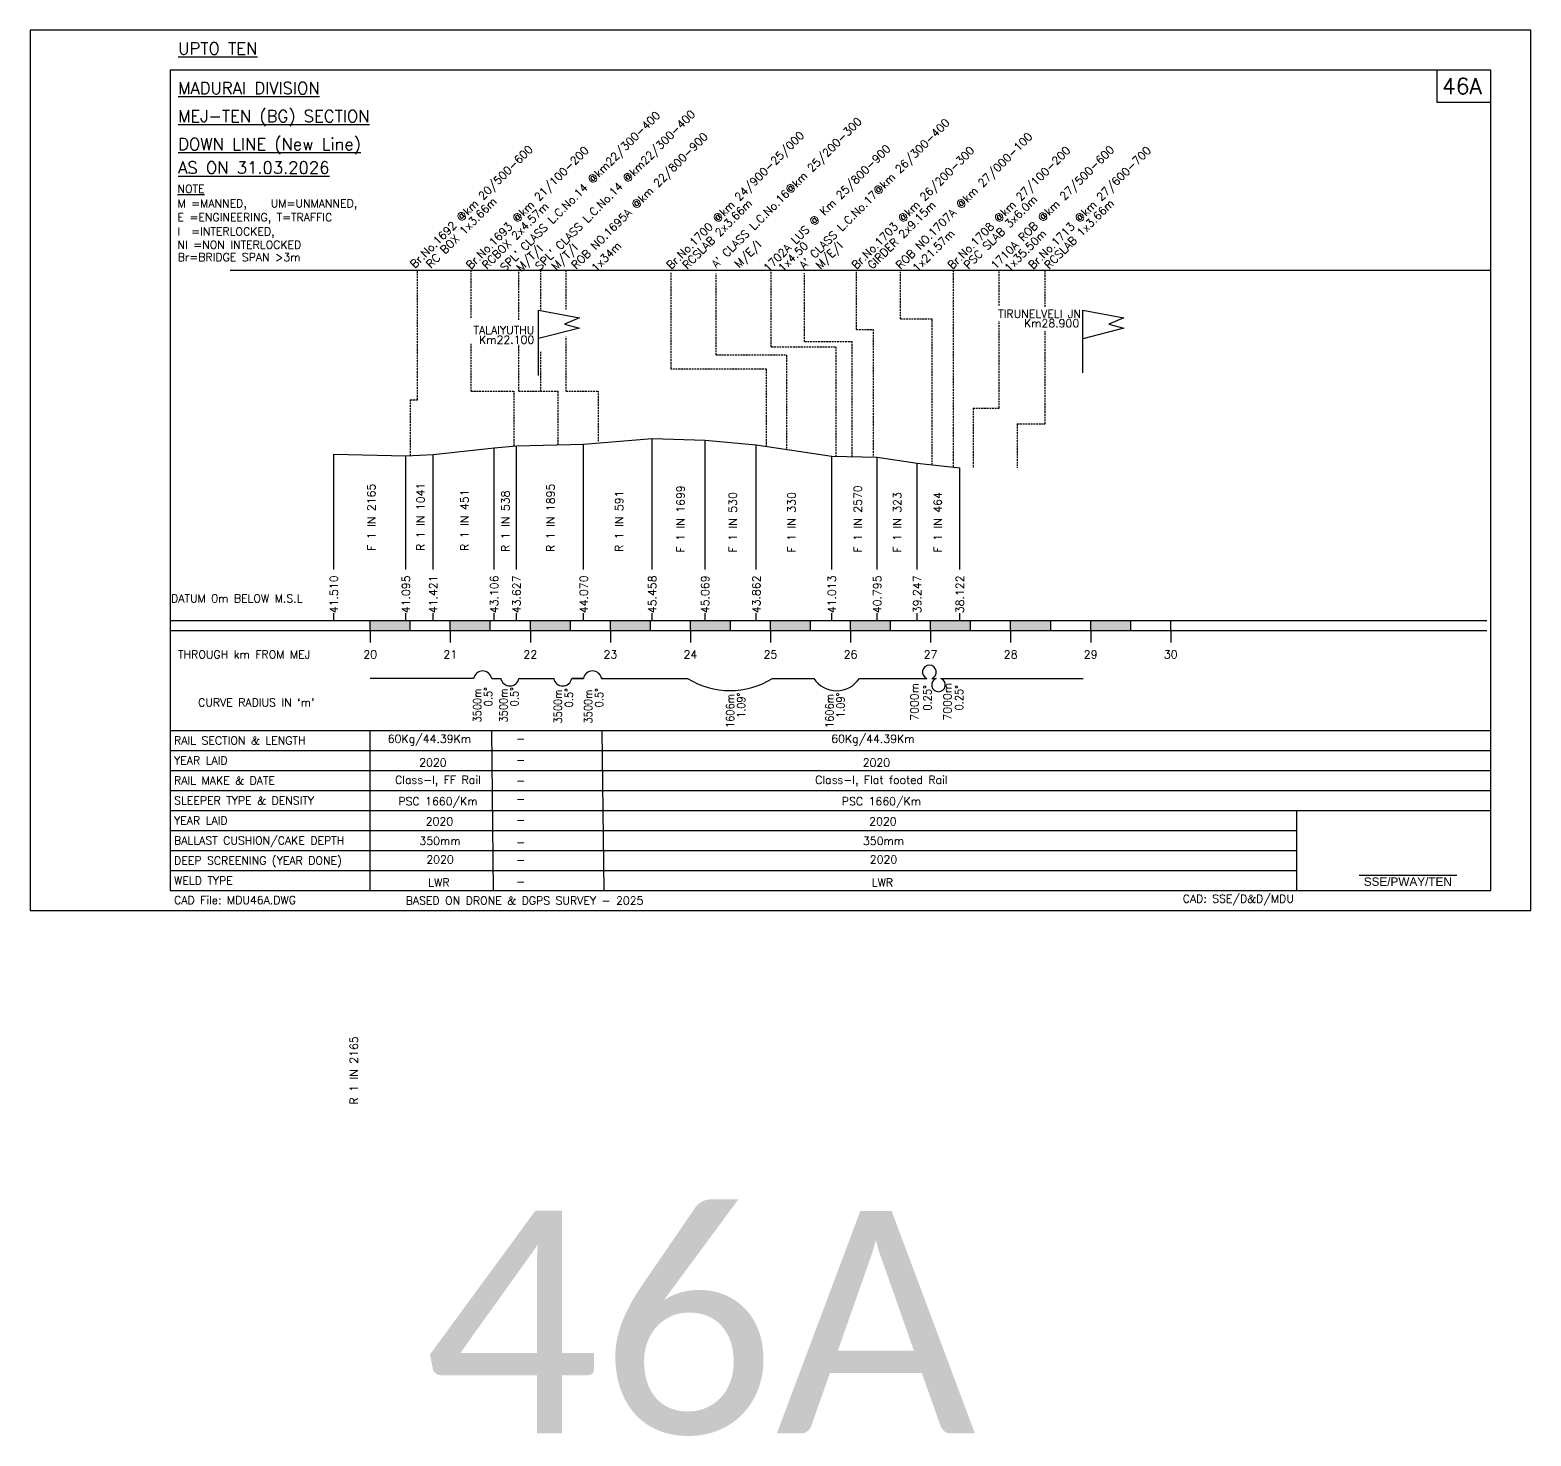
# Model space of a CAD drawing. Header units: feet. Extents: x 518 to 4809, y -2385 to -1535.
# Drawn here: x 2676.4 to 3051.4, y -2378.2 to -2027 of the extents above; entities that cross this region are included whole.
import ezdxf
from ezdxf.enums import TextEntityAlignment as Align

# ---------------------------------------------------------------- set-up
doc = ezdxf.new("R2010")
doc.units = ezdxf.units.FT
doc.header["$LTSCALE"] = 12
doc.header["$MEASUREMENT"] = 0
doc.linetypes.add('HIDDEN', pattern=[0.375, 0.25, -0.125])
doc.layers.get('0').update_dxf_attribs({"linetype": 'CONTINUOUS'})
doc.layers.add('1. Text', color=7, linetype='CONTINUOUS')
doc.layers.add('3 - Layout text', color=7, linetype='CONTINUOUS')
doc.styles.add('Legend', font='calibri.ttf')
doc.styles.add('RS', font='romans')
doc.styles.get("Standard").update_dxf_attribs({"font": 'ROMANS'})
doc.styles.add('yard', font='arial.ttf')

# ---------------------------------------------------------------- blocks, each defined once
blk = doc.blocks.new('BORDER')
for p, q in [((1, 1), (0, 1)), ((0, 1), (0, 0)), ((1, 0), (1, 1)), ((0, 0), (1, 0))]:
    blk.add_line(p, q)

msp = doc.modelspace()

# ---------------------------------------------------------------- linework, layer by layer
at = {"linetype": 'Continuous'}
for p, q in [((3027.87923, -2036.97893), (3027.87923, -2044.97893)), ((3027.87923, -2044.97893), (3041.37923, -2044.97893)), ((2726.37923, -2086.97893), (3041.37923, -2086.97893)), ((2711.37923, -2174.47893), (3040.37923, -2174.47893)), ((2761.37923, -2176.97893), (2761.37923, -2174.47893)), ((2771.37923, -2176.97893), (2771.37923, -2174.47893)), ((2781.37923, -2176.97893), (2781.37923, -2174.47893)), ((2791.37923, -2176.97893), (2791.37923, -2174.47893)), ((2801.37923, -2176.97893), (2801.37923, -2174.47893)), ((2811.37923, -2176.97893), (2811.37923, -2174.47893)), ((2821.37923, -2176.97893), (2821.37923, -2174.47893)), ((2831.37923, -2176.97893), (2831.37923, -2174.47893)), ((2841.37923, -2176.97893), (2841.37923, -2174.47893)), ((2851.37923, -2176.97893), (2851.37923, -2174.47893)), ((2861.37923, -2176.97893), (2861.37923, -2174.47893)), ((2871.37923, -2176.97893), (2871.37923, -2174.47893)), ((2881.37923, -2176.97893), (2881.37923, -2174.47893)), ((2891.37923, -2176.97893), (2891.37923, -2174.47893)), ((2901.37923, -2176.97893), (2901.37923, -2174.47893)), ((2911.37923, -2176.97893), (2911.37923, -2174.47893)), ((2921.37923, -2176.97893), (2921.37923, -2174.47893)), ((2931.37923, -2176.97893), (2931.37923, -2174.47893)), ((2941.37923, -2176.97893), (2941.37923, -2174.47893)), ((2951.37923, -2176.97893), (2951.37923, -2174.47893)), ((2961.37923, -2176.97893), (2961.37923, -2174.47893)), ((2711.37923, -2176.97893), (3040.37923, -2176.97893)), ((2761.37923, -2176.97893), (2761.37923, -2179.97893)), ((2781.37923, -2176.97893), (2781.37923, -2179.97893)), ((2801.37923, -2176.97893), (2801.37923, -2179.97893)), ((2821.37923, -2176.97893), (2821.37923, -2179.97893)), ((2841.37923, -2176.97893), (2841.37923, -2179.97893)), ((2861.37923, -2176.97893), (2861.37923, -2179.97893)), ((2881.37923, -2176.97893), (2881.37923, -2179.97893)), ((2901.37923, -2176.97893), (2901.37923, -2179.97893)), ((2921.37923, -2176.97893), (2921.37923, -2179.97893)), ((2941.37923, -2176.97893), (2941.37923, -2179.97893)), ((2961.37923, -2176.97893), (2961.37923, -2179.97893)), ((2711.37923, -2201.97893), (3041.37923, -2201.97893)), ((2761.37923, -2241.97893), (2761.37923, -2201.97893)), ((2711.37923, -2206.97893), (3041.37923, -2206.97893)), ((2711.37923, -2211.97893), (3041.37923, -2211.97893)), ((2711.37923, -2216.97893), (3041.37923, -2216.97893)), ((2711.37923, -2221.97893), (3041.37923, -2221.97893)), ((2711.37923, -2226.97893), (2992.83875, -2226.97893)), ((2711.37923, -2231.97893), (2992.83875, -2231.97893)), ((2711.37923, -2236.97893), (2992.83875, -2236.97893))]:
    msp.add_line(p, q, dxfattribs=at)
at = {"linetype": 'HIDDEN', "ltscale": 0.15}
for p, q in [((2773.21915, -2119.34202), (2773.21915, -2086.97893)), ((2786.60383, -2098.88547), (2786.60383, -2087.09112)), ((2798.48889, -2099.39782), (2798.48889, -2087.12249)), ((2803.98032, -2096.82806), (2803.98032, -2086.9878)), ((2810.30488, -2096.82806), (2810.30488, -2086.9878)), ((2836.5837, -2111.6884), (2836.57368, -2087.42051)), ((2847.82093, -2108.14529), (2847.82093, -2087.82158)), ((2861.57533, -2106.11883), (2861.57533, -2086.97893)), ((2869.91522, -2104.80086), (2869.91522, -2087.69089)), ((2882.84886, -2101.78178), (2882.84886, -2087.41752)), ((2893.90046, -2099.15862), (2893.90046, -2087.41752)), ((2907.00423, -2086.97893), (2907.00423, -2136.18172)), ((2918.50367, -2095.83105), (2918.50367, -2086.97893)), ((2929.98123, -2096.14042), (2929.98123, -2086.97893)), ((2893.90046, -2099.15862), (2901.81247, -2099.15862)), ((2901.81247, -2135.63315), (2901.81247, -2099.15862)), ((2918.50367, -2121.41226), (2918.50367, -2099.75641)), ((2810.30488, -2117.23191), (2810.30488, -2103.60208)), ((2882.84886, -2101.78178), (2887.00423, -2101.78178)), ((2887.00423, -2101.78178), (2887.00423, -2133.66449)), ((2929.98123, -2125.39309), (2929.98123, -2102.18246)), ((2786.60383, -2117.23191), (2786.60383, -2105.3732)), ((2798.48889, -2117.23191), (2798.48889, -2105.60341)), ((2803.98032, -2117.23191), (2803.98032, -2107.39166)), ((2861.57533, -2106.11883), (2877.67164, -2106.11883)), ((2869.91522, -2104.80086), (2881.73356, -2104.80086)), ((2877.67164, -2106.11883), (2877.67164, -2133.48504)), ((2881.73356, -2104.80086), (2881.73356, -2133.56314)), ((2847.82093, -2108.14529), (2865.37923, -2108.14529)), ((2865.37923, -2108.14529), (2865.37923, -2131.75866)), ((2860.37533, -2111.69234), (2836.5837, -2111.6884)), ((2860.39741, -2131.00588), (2860.3619, -2111.69233)), ((2786.60383, -2117.23191), (2797.37923, -2117.23191)), ((2797.37923, -2130.92396), (2797.37923, -2117.23191)), ((2798.48889, -2117.23191), (2808.25423, -2117.23191)), ((2808.25423, -2117.23191), (2808.25423, -2130.63374)), ((2810.30488, -2117.23191), (2818.37923, -2117.23191)), ((2818.37923, -2129.71593), (2818.37923, -2117.23191)), ((2771.37923, -2119.34202), (2773.21915, -2119.34202)), ((2771.37923, -2119.34202), (2771.37923, -2133.31833)), ((2912.00423, -2121.41226), (2918.50367, -2121.41226)), ((2912.00423, -2121.41226), (2912.00423, -2136.35693)), ((2923.03694, -2125.39309), (2929.98123, -2125.39309)), ((2923.03694, -2125.39309), (2923.03694, -2136.35693))]:
    msp.add_line(p, q, dxfattribs=at)
for p, q in [((2814.69061, -2130.40893), (2831.82941, -2129.02093)), ((2831.82941, -2161.75608), (2831.82941, -2129.02093)), ((2831.82941, -2129.02093), (2845.02341, -2129.40993)), ((2845.02341, -2161.75608), (2845.02341, -2129.40993)), ((2845.02341, -2129.40993), (2857.82341, -2130.61693)), ((2752.25621, -2161.75608), (2752.25621, -2132.96893)), ((2752.25621, -2132.96893), (2770.28661, -2133.38393)), ((2770.28661, -2133.38393), (2777.08661, -2133.05793)), ((2770.28661, -2161.75608), (2770.28661, -2133.38393)), ((2777.08661, -2133.05793), (2792.31923, -2131.37293)), ((2777.08661, -2161.75608), (2777.08661, -2133.05793)), ((2792.31923, -2131.37293), (2797.91981, -2130.85193)), ((2792.31923, -2161.75608), (2792.31923, -2131.37293)), ((2797.91981, -2130.85193), (2814.69061, -2130.40893)), ((2797.91981, -2161.75608), (2797.91981, -2130.85193)), ((2814.69061, -2161.75608), (2814.69061, -2130.40893)), ((2857.82341, -2161.75608), (2857.82341, -2130.61693)), ((2857.82341, -2130.61693), (2876.67761, -2133.46593)), ((2876.67761, -2161.75608), (2876.67761, -2133.46593)), ((2876.67761, -2133.46593), (2888.01521, -2133.68393)), ((2888.01521, -2161.75608), (2888.01521, -2133.68393)), ((2888.01521, -2133.68393), (2898.01521, -2135.23193)), ((2898.01521, -2161.75608), (2898.01521, -2135.23193)), ((2898.01521, -2135.23193), (2908.66241, -2136.35693)), ((2908.66241, -2161.75608), (2908.66241, -2136.35693)), ((2752.25621, -2174.47893), (2752.25621, -2172.64383)), ((2770.28661, -2174.47893), (2770.28661, -2172.64383)), ((2777.08661, -2174.47893), (2777.08661, -2172.64383)), ((2792.31923, -2174.47893), (2792.31923, -2172.64383)), ((2797.91981, -2174.47893), (2797.91981, -2172.64383)), ((2814.69061, -2174.47893), (2814.69061, -2172.64383)), ((2831.82941, -2174.47893), (2831.82941, -2172.64383)), ((2845.02341, -2174.47893), (2845.02341, -2172.64383)), ((2857.82341, -2174.47893), (2857.82341, -2172.64383)), ((2876.67761, -2174.47893), (2876.67761, -2172.64383)), ((2888.01521, -2174.47893), (2888.01521, -2172.64383)), ((2898.01521, -2174.47893), (2898.01521, -2172.64383)), ((2908.66241, -2174.47893), (2908.66241, -2172.64383)), ((2787.21875, -2188.97893), (2761.3266, -2188.97893)), ((2791.72435, -2188.97893), (2794.02036, -2188.97893)), ((2798.52348, -2188.97893), (2807.21875, -2188.97893)), ((2811.72435, -2188.97893), (2814.6447, -2188.97893)), ((2811.72435, -2188.97893), (2814.02036, -2188.97893)), ((2814.6447, -2188.97893), (2811.72435, -2188.97893)), ((2819.53923, -2188.97893), (2819.14783, -2188.97893)), ((2819.14783, -2188.97893), (2840.63923, -2188.97893)), ((2861.85923, -2188.97893), (2872.21923, -2188.97893)), ((2883.57923, -2188.97893), (2900.47923, -2188.97893)), ((2901.67923, -2188.97893), (2902.75923, -2188.97893)), ((2903.91923, -2188.97893), (2939.4703, -2188.97893)), ((2791.63642, -2201.97893), (2792.08251, -2241.97893)), ((2819.27803, -2201.97893), (2819.72412, -2241.97893)), ((2992.83875, -2241.97893), (2992.83875, -2221.97893)), ((3008.47754, -2238.09834), (3032.85505, -2238.09834))]:
    msp.add_line(p, q)
for points in [[(2803.37923, -2113.32347), (2803.37923, -2096.97199), (2813.62923, -2098.87199), (2809.87923, -2100.47199), (2813.62923, -2101.47199), (2803.37923, -2104.07199)], [(2939.37923, -2112.66493), (2939.37923, -2097.00362), (2949.62923, -2098.90362), (2945.87923, -2100.50362), (2949.62923, -2101.50362), (2939.37923, -2104.10362)]]:
    msp.add_lwpolyline(points)
for centre, radius, start, end in [((2901.07923, -2187.37226), 1.71504, 290.4778436, 249.5221564), ((2789.47155, -2189.40233), 2.29224, 10.6442866, 169.3557134), ((2796.27192, -2188.54899), 2.29224, 190.8105445, 349.3557134), ((2809.47031, -2188.54899), 2.29224, 190.8105445, 349.1894555), ((2816.8975, -2189.40233), 2.29224, 10.6442866, 169.3557134), ((2851.24923, -2171.88358), 20.12022, 238.1747477, 301.8252523), ((2877.89923, -2185.26853), 6.7845, 213.1541532, 326.8458468), ((2903.33923, -2190.58953), 1.71185, 109.8046708, 70.1953292)]:
    msp.add_arc(centre, radius, start, end)
at = {"linetype": 'Continuous'}
for points in [[(2761.37923, -2176.97893), (2771.37923, -2176.97893), (2761.37923, -2174.47893), (2771.37923, -2174.47893)], [(2781.37923, -2176.97893), (2791.37923, -2176.97893), (2781.37923, -2174.47893), (2791.37923, -2174.47893)], [(2801.37923, -2176.97893), (2811.37923, -2176.97893), (2801.37923, -2174.47893), (2811.37923, -2174.47893)], [(2821.37923, -2176.97893), (2831.37923, -2176.97893), (2821.37923, -2174.47893), (2831.37923, -2174.47893)], [(2841.37923, -2176.97893), (2851.37923, -2176.97893), (2841.37923, -2174.47893), (2851.37923, -2174.47893)], [(2861.37923, -2176.97893), (2871.37923, -2176.97893), (2861.37923, -2174.47893), (2871.37923, -2174.47893)], [(2881.37923, -2176.97893), (2891.37923, -2176.97893), (2881.37923, -2174.47893), (2891.37923, -2174.47893)], [(2901.37923, -2176.97893), (2911.37923, -2176.97893), (2901.37923, -2174.47893), (2911.37923, -2174.47893)], [(2921.37923, -2176.97893), (2931.37923, -2176.97893), (2921.37923, -2174.47893), (2931.37923, -2174.47893)], [(2941.37923, -2176.97893), (2951.37923, -2176.97893), (2941.37923, -2174.47893), (2951.37923, -2174.47893)]]:
    msp.add_solid(points, dxfattribs=at)

# ---------------------------------------------------------------- block references
for p, xscale, yscale, zscale in [((2676.37923, -2246.97893), 375, 220, 375), ((2711.37923, -2241.97893), 330, 205, 330)]:
    msp.add_blockref('BORDER', p, dxfattribs=dict(at, xscale=xscale, yscale=yscale, zscale=zscale))

# ---------------------------------------------------------------- texts
at = {"style": 'RS'}
for s, height, p in [('%%UUPTO TEN', 3, (2713.37923, -2033.07658)), ('%%uMADURAI DIVISION', 3, (2713.37923, -2042.97893)), ('%%UMEJ-TEN (BG) SECTION', 3, (2713.37923, -2049.97893)), ('%%UDOWN LINE (New Line)', 3, (2713.37923, -2056.97893)), ('%%UAS ON 31.03.2026', 3, (2713.37923, -2062.86077)), ('%%uNOTE', 2, (2713.22349, -2067.65734)), ('M =MANNED,   UM=UNMANNED,', 2, (2713.22349, -2071.28427)), ('E =ENGINEERING, T=TRAFFIC', 2, (2713.22349, -2074.75687)), ('I  =INTERLOCKED,', 2, (2713.22349, -2078.31691)), ('NI =NON INTERLOCKED', 2, (2713.22349, -2081.62544)), ('Br=BRIDGE SPAN >3m', 2, (2713.27118, -2084.7333)), ('DATUM 0m BELOW M.S.L', 2, (2711.62537, -2169.97893)), ('THROUGH km FROM MEJ', 2, (2713.37923, -2183.97893)), ('CAD File: MDU46A.DWG', 2, (2712.37923, -2245.34605))]:
    msp.add_text(s, height=height, dxfattribs=at).set_placement(p)
for s, height, style, p in [('46A', 4, 'RS', (3034.12923, -2040.97893)), ('-', 2, 'RS', (2798.97022, -2203.98132)), ('-', 2, 'RS', (2798.97022, -2209.35219)), ('-', 2, 'RS', (2798.97022, -2214.47893)), ('-', 2, 'RS', (2798.97022, -2219.1174)), ('-', 2, 'RS', (2798.97022, -2224.28694)), ('-', 2, 'RS', (2798.97022, -2229.90194)), ('-', 2, 'RS', (2798.97022, -2234.34103)), ('-', 2, 'RS', (2798.97022, -2239.71189)), ('46A', 55.574249, 'Legend', (2843.78324, -2348.67229))]:
    msp.add_text(s, height=height, dxfattribs=dict(style=style)).set_placement(p, align=Align.MIDDLE)
for s, rotation, p in [("SPL' CLASS L.C.No.14 @km22/300-400 ", 45, (2795.01612, -2087.4393)), ("SPL' CLASS L.C.No.14 @km22/300-400 ", 45, (2803.77662, -2087.15828)), ("A' CLASS L.C.No.16@km 25/200-300", 45, (2847.82093, -2086.57284)), ("A' CLASS L.C.No.17@km 26/300-400", 45, (2869.77654, -2086.86371)), ('ROB NO.1695A @km 22/800-900', 45, (2812.81894, -2086.87863)), ('Br.No.1700 @km 24/900-25/000', 45, (2836.57581, -2086.88376)), ('ROB NO.1707A @km 27/000-100', 45, (2893.90046, -2086.87863)), ('Br.No.1692 @km 20/500-600', 45, (2772.54745, -2086.6028)), ('Br.No.1693 @km 21/100-200', 45, (2786.50051, -2086.87863)), ('1702A LUS @ Km 25/800-900', 45, (2860.81477, -2087.53966)), ('Br.No.1703 @km 26/200-300', 45, (2882.84886, -2086.87863)), ('Br.No.1708 @km 27/100-200', 45, (2906.83856, -2086.87863)), ('1710A ROB @km 27/500-600', 45, (2917.61663, -2086.87863)), ('Br.No.1713 @km 27/600-700', 45, (2926.98876, -2086.87863)), ('RC BOX 1x3.66m', 45, (2776.54745, -2086.6028)), ('RCSLAB 2x3.66m', 45, (2840.57581, -2086.88376)), ('PSC SLAB 3x6.0m', 45, (2910.83856, -2086.87863)), ('RCSLAB 1x3.66m', 45, (2930.98876, -2086.87863)), ('RCBOX 2x4.57m', 45, (2790.50051, -2086.87863)), ('GIRDER 2x9.15m', 45, (2886.84886, -2086.87863)), (' 1x21.57m', 45, (2897.07234, -2088.50943)), (' 1x35.50m', 45, (2920.02985, -2088.50943)), ('M/T/I', 45, (2799.10235, -2087.4393)), ('M/T/I', 45, (2807.86285, -2087.15828)), (' 1x34m', 45, (2816.81894, -2088.51882)), ('M/E/I', 45, (2853.54667, -2086.57284)), ('1x4.50', 45, (2864.47082, -2087.57424)), ('M/E/I', 45, (2873.86277, -2086.86371)), ('F 1 IN 2165', 90, (2762.65527, -2157.12118)), ('R 1 IN 1041', 90, (2774.948, -2157.12118)), ('R 1 IN 1895', 90, (2807.43375, -2157.37748)), ('F 1 IN 1699', 90, (2839.9252, -2157.5246)), ('F 1 IN 2570', 90, (2884.17791, -2157.5246)), ('R 1 IN 451', 90, (2785.95463, -2157.12118)), ('R 1 IN 538', 90, (2796.16973, -2157.37748)), ('R 1 IN 591', 90, (2824.57255, -2157.37748)), ('F 1 IN 530', 90, (2852.96256, -2157.5246)), ('F 1 IN 330', 90, (2867.65513, -2157.5246)), ('F 1 IN 323', 90, (2894.04694, -2157.5246)), ('F 1 IN 464', 90, (2904.1565, -2157.5246)), ('41.510', 90, (2753.2797, -2172.6835)), ('41.095', 90, (2771.3101, -2172.6835)), ('43.106', 90, (2793.34272, -2172.6835)), ('43.627', 90, (2798.9433, -2172.6835)), ('44.070', 90, (2815.7141, -2172.6835)), ('45.458', 90, (2832.8529, -2172.6835)), ('45.069', 90, (2846.0469, -2172.6835)), ('43.862', 90, (2858.8469, -2172.6835)), ('41.013', 90, (2877.7011, -2172.6835)), ('40.795', 90, (2889.0387, -2172.6835)), ('39.247', 90, (2899.0387, -2172.6835)), ('38.122', 90, (2909.6859, -2172.6835)), ('41.421', 90, (2778.1101, -2172.6835))]:
    msp.add_text(s, height=2, rotation=rotation, dxfattribs=at).set_placement(p)
for s, p in [('TIRUNELVELI JN', (2938.93924, -2098.90156)), (' Km28.900', (2938.50664, -2101.24325)), ('TALAIYUTHU', (2802.36796, -2102.95665)), ('Km22.100', (2802.36796, -2105.34118))]:
    msp.add_text(s, height=2, dxfattribs=at).set_placement(p, align=Align.RIGHT)
for s, p in [('20', (2761.37923, -2183.97893)), ('21', (2781.37923, -2183.97893)), ('22', (2801.37923, -2183.97893)), ('23', (2821.37923, -2183.97893)), ('24', (2841.37923, -2183.97893)), ('25', (2861.37923, -2183.97893)), ('26', (2881.37923, -2183.97893)), ('27', (2901.37923, -2183.97893)), ('28', (2921.37923, -2183.97893)), ('29', (2941.37923, -2183.97893)), ('30', (2961.37923, -2183.97893)), ('60Kg/44.39Km', (2776.1633, -2205.05158)), ('60Kg/44.39Km', (2886.96193, -2205.05158)), ('2020', (2777.04196, -2210.98774)), ('2020', (2887.84059, -2210.98774)), ('Class-I, FF Rail', (2778.29421, -2215.31067)), ('Class-I, Flat footed Rail', (2889.09284, -2215.31067)), ('PSC 1660/Km', (2778.30081, -2220.66626)), ('PSC 1660/Km', (2889.09944, -2220.66626)), ('2020', (2778.66305, -2225.69908)), ('2020', (2889.46168, -2225.69908)), ('350mm', (2778.81847, -2230.55985)), ('350mm', (2889.6171, -2230.55985)), ('2020', (2778.81847, -2235.2154)), ('2020', (2889.6171, -2235.2154)), ('LWR', (2778.53988, -2240.95694)), ('LWR', (2889.33851, -2240.95694))]:
    msp.add_text(s, height=2, dxfattribs=at).set_placement(p, align=Align.CENTER)
at = {"style": 'RS', "width": 0.9}
for s, p in [('3500m', (2789.1189, -2191.50408)), ('0.5%%D', (2791.87821, -2191.16146)), ('3500m', (2795.65591, -2191.50408)), ('0.5%%D', (2798.41521, -2191.16146)), ('3500m', (2809.27005, -2191.76453)), ('0.5%%D', (2812.02936, -2191.42192)), ('3500m', (2816.80583, -2191.76453)), ('0.5%%D', (2819.56514, -2191.42192)), ('1606m', (2852.28441, -2192.87985)), ('1.09%%D', (2855.04372, -2192.53724)), ('1606m', (2877.12348, -2192.87985)), ('1.09%%D', (2879.88279, -2192.53724)), ('0.25%%D', (2901.59681, -2190.68158)), ('0.25%%D', (2909.49354, -2190.64639))]:
    msp.add_text(s, height=2, rotation=90, dxfattribs=at).set_placement(p, align=Align.RIGHT)
at = {"style": 'RS'}
for p in [(2898.32771, -2190.12327), (2906.58309, -2190.0917)]:
    msp.add_text('7000m', height=2, rotation=90, dxfattribs=at).set_placement(p, align=Align.RIGHT)
at = {"linetype": 'Continuous', "style": 'RS'}
for s, p in [("CURVE RADIUS IN `m'", (2718.37923, -2195.97893)), ('RAIL SECTION & LENGTH', (2712.37923, -2205.47893)), ('YEAR LAID', (2712.37923, -2210.47893)), ('RAIL MAKE & DATE', (2712.37923, -2215.47893)), ('SLEEPER TYPE & DENSITY', (2712.37923, -2220.47893)), ('YEAR LAID', (2712.37923, -2225.47893)), ('BALLAST CUSHION/CAKE DEPTH', (2712.37923, -2230.47893)), ('DEEP SCREENING (YEAR DONE)', (2712.37923, -2235.47893)), ('WELD TYPE', (2712.37923, -2240.47893))]:
    msp.add_text(s, height=2, dxfattribs=at).set_placement(p)
at = {"color": 1, "style": 'RS'}
msp.add_text('R 1 IN 2165', height=2, rotation=90, dxfattribs=at).set_placement((2758.29072, -2295.44432))
at = {"layer": '1. Text', "insert": (3009.60204, -2238.69127), "char_height": 2.1, "width": 23.8343697, "attachment_point": 1, "style": 'yard'}
msp.add_mtext('SSE/PWAY/TEN', dxfattribs=at)
at = {"layer": '3 - Layout text', "char_height": 2, "attachment_point": 1}
for s, insert, width in [('BASED ON DRONE & DGPS SURVEY - 2025', (2770.23488, -2243.47648), 72.2632845), ('CAD: SSE/D&D/MDU', (2964.36715, -2243.00451), 30.972381)]:
    msp.add_mtext(s, dxfattribs=dict(at, insert=insert, width=width))

doc.saveas('drawing.dxf')
